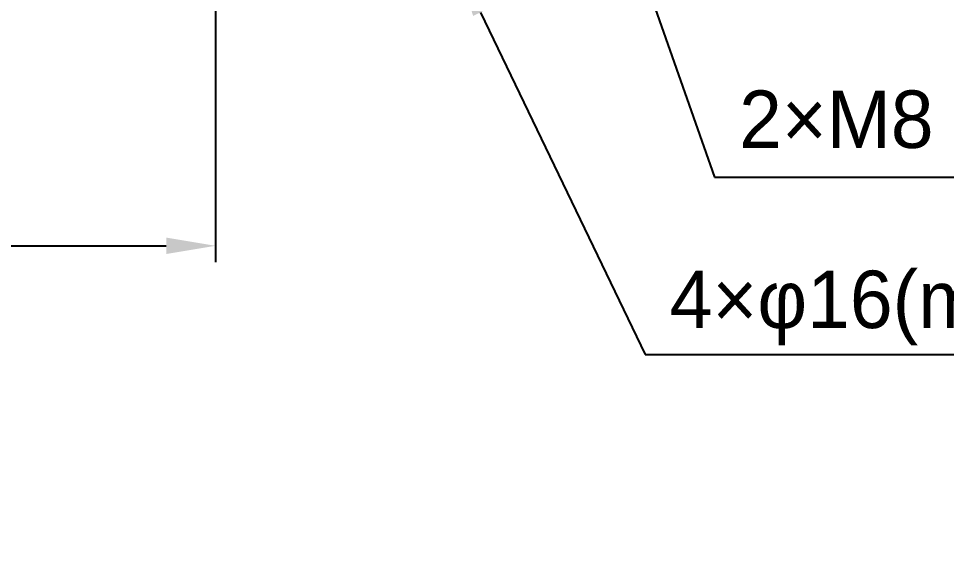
# Model space of a CAD drawing. Header units: millimetres. Extents: x 4086 to 8300, y 123 to 1549.
# Drawn here: x 6956.3 to 7069.3, y 568.5 to 633.2 of the extents above; entities that cross this region are included whole.
import ezdxf
from ezdxf import colors
from ezdxf.entities.mleader import LeaderData, LeaderLine
from ezdxf.math import Vec2, Vec3

# ---------------------------------------------------------------- set-up
doc = ezdxf.new("R2010")
doc.units = ezdxf.units.MM
doc.layers.add('轮廓实线层', color=7, linetype='Continuous', lineweight=30)
doc.styles.add('思源黑', font='SourceHanSansCN-Normal.ttf')
doc.dimstyles.new('尺寸标注_3_10比例', dxfattribs={"dimtxt": 7, "dimasz": 6, "dimexe": 2, "dimexo": 1.5, "dimgap": 1, "dimtad": 1, "dimdec": 1, "dimlfac": 3.333333, "dimdsep": 46, "dimtxsty": '思源黑', "dimcen": 0.09, "dimadec": 0, "dimazin": 0, "dimtp": 0.01, "dimtm": 0.01, "dimtfac": 1, "dimtdec": 1, "dimtofl": 0, "dimtmove": 0, "dimatfit": 3, "dimfxl": 0, "dimtolj": 1, "dimarcsym": 0})

# ---------------------------------------------------------------- blocks, each defined once
blk = doc.blocks.new('*D2927')
at = {"layer": 'Defpoints', "color": 0}
for p in [(6815.25, 669.39), (6980.25, 669.39), (6980.25, 605.54)]:
    blk.add_point(p, dxfattribs=at)
at = {"layer": '轮廓实线层', "color": 0, "lineweight": -2}
for p, q in [((6815.25, 667.89), (6815.25, 603.54)), ((6980.25, 667.89), (6980.25, 603.54)), ((6821.25, 605.54), (6974.25, 605.54))]:
    blk.add_line(p, q, dxfattribs=at)
at = {"layer": '轮廓实线层', "color": 0}
for points in [[(6821.25, 606.54), (6821.25, 604.54), (6815.25, 605.54)], [(6974.25, 604.54), (6974.25, 606.54), (6980.25, 605.54)]]:
    blk.add_solid(points, dxfattribs=at)
at = {"layer": '轮廓实线层', "color": 0, "insert": (6897.75, 610.17), "char_height": 7, "attachment_point": 5, "style": '思源黑'}
blk.add_mtext('\\A1;\\A1;750', dxfattribs=at)

msp = doc.modelspace()

# ---------------------------------------------------------------- dimensions: what is measured, and where the dimension line sits
at = {"layer": '轮廓实线层'}
dim = msp.add_linear_dim(base=(6980.248, 605.543), p1=(6815.248, 669.393), p2=(6980.248, 669.393), text='\\A1;750', dimstyle='尺寸标注_3_10比例', override={"dimtxsty": '思源黑'}, dxfattribs=at)
dim.commit()
dim.dimension.update_dxf_attribs({"geometry": '*D2927', "text_midpoint": (6897.748, 605.543), "dimtype": 160})

# ---------------------------------------------------------------- leaders
ml = msp.add_multileader_mtext('Standard')
ml.set_content('{\\C256;2}×{\\C256;M8 depth 15(Ring mounting hole）}', style='思源黑')
ml.set_leader_properties()
ml.build(insert=Vec2(0, 0))
ml.multileader.update_dxf_attribs({"text_left_attachment_type": 5, "text_right_attachment_type": 5, "dogleg_length": 1, "arrow_head_size": 6})
ctx = ml.context
ctx.base_point, ctx.char_height, ctx.arrow_head_size, ctx.plane_origin = Vec3(7042.019, 613.893), 7, 6, Vec3(7027.348, 652.893)
ctx.left_attachment, ctx.right_attachment = 5, 5
notes = []
notes.append((ctx, [(0, (1, 1, 0), (7041.019, 613.893), (1, 0), 1, [(0, [(7027.348, 652.893)], 0, [])])]))
ctx.mtext.insert, ctx.mtext.flow_direction = Vec3(7044.019, 624.47), 5
ml = msp.add_multileader_mtext('Standard')
ml.set_content('{\\C256;4}×φ{\\C256;16(mounting hole)}', style='思源黑')
ml.set_leader_properties()
ml.build(insert=Vec2(0, 0))
ml.multileader.update_dxf_attribs({"text_left_attachment_type": 5, "text_right_attachment_type": 5, "dogleg_length": 1, "arrow_head_size": 6})
ctx = ml.context
ctx.base_point, ctx.char_height, ctx.arrow_head_size, ctx.plane_origin = Vec3(7033.559, 592.308), 7, 6, Vec3(7009.903, 639.393)
ctx.left_attachment, ctx.right_attachment = 5, 5
notes.append((ctx, [(0, (1, 1, 0), (7032.559, 592.308), (1, 0), 1, [(0, [(7009.903, 639.393)], 0, [])])]))
ctx.mtext.insert, ctx.mtext.flow_direction = Vec3(7035.559, 602.511), 5
for ctx, leaders in notes:
    for number, flags, end, landing, length, lines in leaders:
        leader = LeaderData()
        leader.index, (leader.has_last_leader_line, leader.has_dogleg_vector, leader.attachment_direction) = number, flags
        leader.last_leader_point, leader.dogleg_vector, leader.dogleg_length = Vec3(end), Vec3(landing), length
        for number, points, colour, breaks in lines:
            line = LeaderLine()
            line.index, line.vertices, line.color, line.breaks = number, Vec3.list(points), colors.encode_raw_color(colour), breaks
            leader.lines.append(line)
        ctx.leaders.append(leader)

doc.saveas('drawing.dxf')
